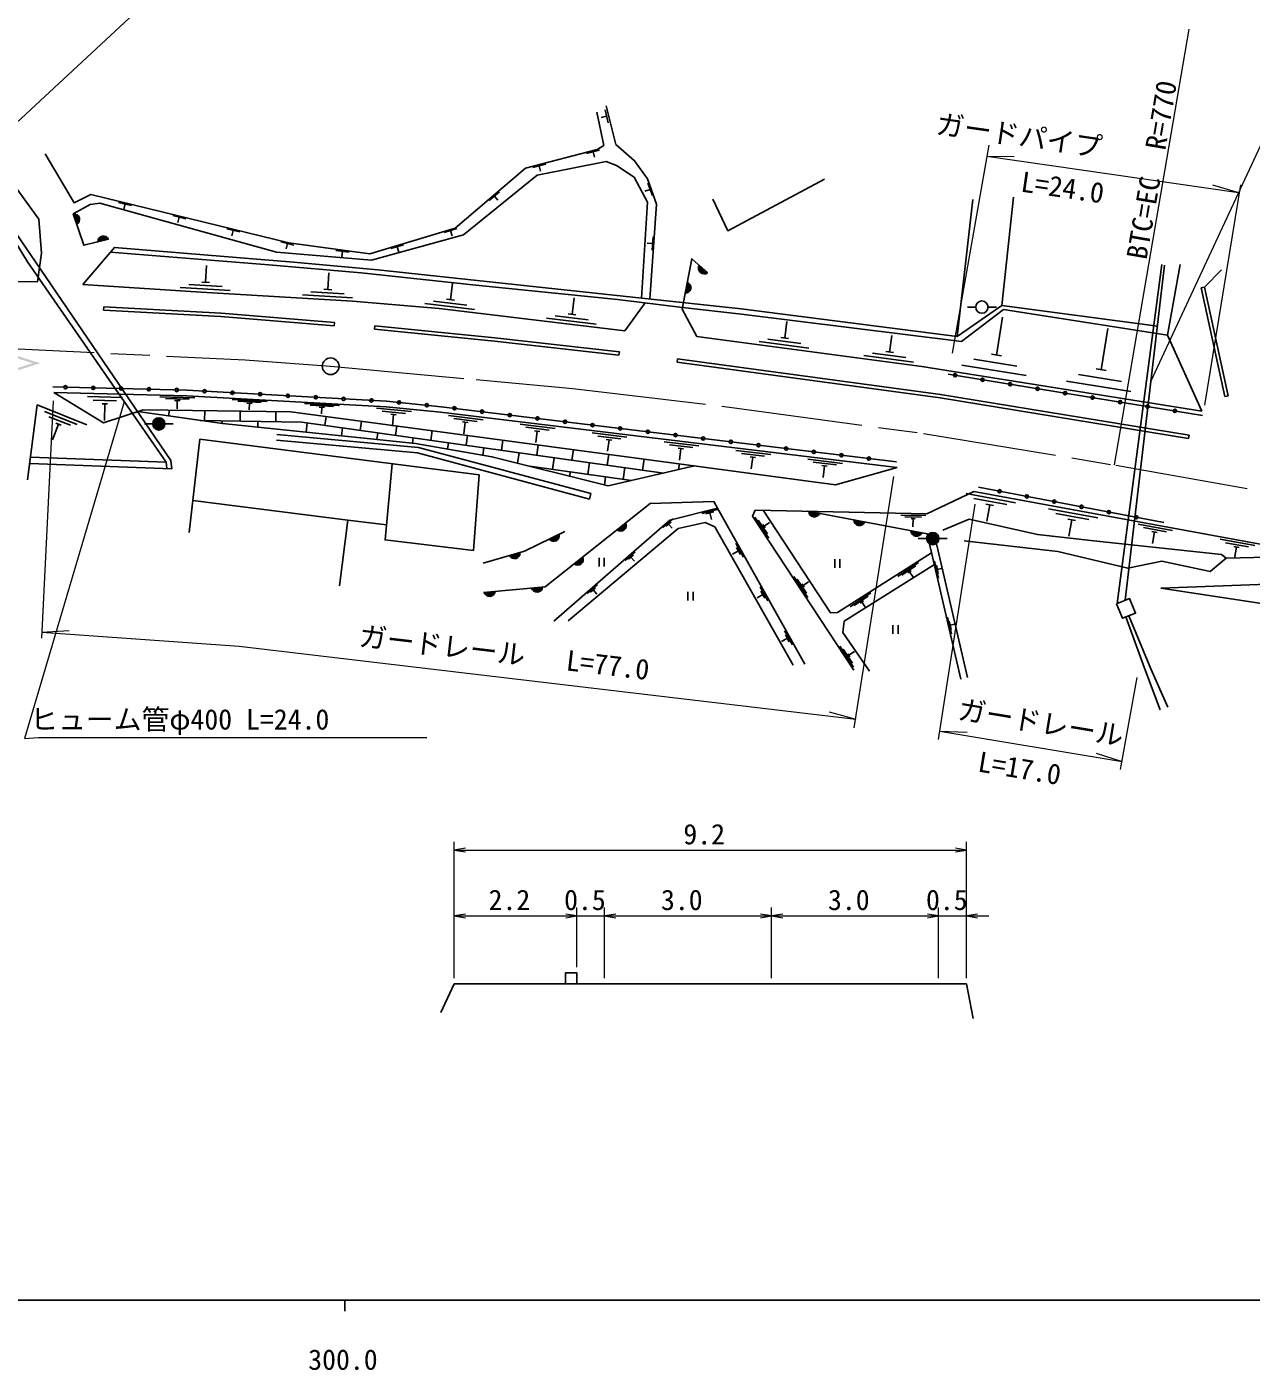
# Model space of a CAD drawing. Units: millimetres, scale not verified, with parts at other scales. Extents: x 40000 to 680000, y 20000 to 380000.
# Drawn here: x 339458 to 449407, y 198715 to 319368 of the extents above; entities that cross this region are included whole.
import ezdxf
from ezdxf.enums import TextEntityAlignment as Align

# ---------------------------------------------------------------- set-up
doc = ezdxf.new("R2010")
doc.units = ezdxf.units.MM
doc.header["$LTSCALE"] = 1000
doc.linetypes.add('CHAIN', pattern=[18.5, 12, -1.5, 3.5, -1.5])
for name, color, linetype, lineweight in [('M-BGD', 7, 'Continuous', 25), ('M-BMK', 2, 'CHAIN', 13), ('M-BMK-SRVR', 3, 'Continuous', 25), ('M-STR-HTXT', 7, 'Continuous', 13), ('M-STR-STRC', 7, 'Continuous', 25), ('M-TTL-BAND', 7, 'Continuous', 25)]:
    doc.layers.add(name, color=color, linetype=linetype, lineweight=lineweight)
doc.styles.add('ＭＳ ゴシック', font='')
doc.styles.get('ＭＳ ゴシック').set_extended_font_data('MS Gothic')

# ---------------------------------------------------------------- blocks, each defined once
blk = doc.blocks.new('open_arrow')
at = {"color": 0, "linetype": 'Continuous', "lineweight": -2}
blk.add_lwpolyline([(7.5, 1.25), (0, 0), (7.5, -1.25)], dxfattribs=at)

msp = doc.modelspace()

# ---------------------------------------------------------------- hatches: boundary and pattern name
at = {"layer": 'M-BGD'}
for points in [[(343625, 302564, -0.82183), (343945, 301626)], [(345828, 300050, -0.82183), (346790, 300284)], [(400586, 297278, -0.82183), (399850, 297941)], [(398774, 296421, -0.82183), (398582, 295449)], [(351861, 283703, -1), (350761, 283703, -0.41421), (351311, 284253, -0.41421)], [(410644, 275662, -0.82183), (409670, 275846)], [(393239, 274819, -0.82183), (392464, 274202)], [(414702, 274894, -0.82183), (413729, 275078)], [(419823, 273926, -0.82183), (418850, 274110)], [(421365, 273400, -1), (420265, 273400, -0.41421), (420815, 273950, -0.41421)], [(387261, 273797, -0.82183), (386371, 273361)], [(383754, 272155, -0.82183), (382802, 271879)], [(389381, 271750, -0.82183), (388605, 271134)], [(381517, 268655, -0.82183), (380530, 268564)], [(385780, 269044, -0.82183), (384793, 268954)]]:
    msp.add_hatch(color=256, dxfattribs=at).paths.add_polyline_path(points)
at = {"layer": 'M-STR-STRC'}
h = msp.add_hatch(color=256, dxfattribs=at)
h.paths.add_polyline_path([(338150, 289958), (335650, 289158), (338150, 288358), (340650, 289158)])
h.paths.add_polyline_path([(339977, 289158), (338150, 288574), (336323, 289158), (338150, 289743)], flags=16)

# ---------------------------------------------------------------- linework, layer by layer
at = {"layer": 'M-BGD'}
for p, q in [((391526, 311334), (391040, 311213)), ((391670, 310751), (391382, 311916)), ((390891, 308300), (389730, 307997)), ((390311, 308149), (390437, 307665)), ((386053, 307041), (384891, 306739)), ((385472, 306890), (385598, 306406)), ((395632, 304209), (395229, 305339)), ((381900, 304558), (380985, 303782)), ((381442, 304170), (381766, 303789)), ((395431, 304774), (394960, 304606)), ((427007, 294353), (428072, 304076)), ((348862, 303321), (347696, 303606)), ((348279, 303464), (348160, 302978)), ((424413, 303865), (423016, 291542)), ((343625, 302564), (343945, 301626)), ((353719, 302135), (352553, 302420)), ((353136, 302277), (353017, 301792)), ((358576, 300949), (357410, 301233)), ((357993, 301091), (357875, 300605)), ((378082, 301248), (376934, 300900)), ((377508, 301074), (377653, 300596)), ((395624, 299309), (395709, 300506)), ((345828, 300050), (346790, 300284)), ((363433, 299762), (362268, 300047)), ((362850, 299905), (362732, 299419)), ((368407, 299133), (367218, 299295)), ((373297, 299799), (372149, 299451)), ((372723, 299625), (372868, 299146)), ((395666, 299908), (395168, 299943)), ((367812, 299214), (367745, 298719)), ((437384, 267581), (441373, 298026)), ((441883, 291668), (443029, 298038)), ((355508, 296427), (355597, 297924)), ((366489, 295773), (366578, 297270)), ((400586, 297278), (399850, 297941)), ((438080, 267860), (441637, 297964)), ((445214, 295989), (446751, 297548)), ((353226, 295961), (357718, 295694)), ((353993, 296216), (356988, 296038)), ((355159, 296447), (355858, 296406)), ((366139, 295794), (366838, 295752)), ((377504, 294859), (377684, 296348)), ((398774, 296421), (398582, 295449)), ((444921, 295925), (445214, 295989)), ((444921, 295925), (447050, 286166)), ((445214, 295989), (447343, 286230)), ((364207, 295308), (368699, 295040)), ((364973, 295562), (367968, 295384)), ((375199, 294533), (379666, 293993)), ((375979, 294741), (378957, 294381)), ((377157, 294901), (377852, 294817)), ((388425, 293538), (388605, 295027)), ((394976, 294567), (393162, 292058)), ((346366, 294232), (346350, 293932)), ((386119, 293212), (390586, 292672)), ((386900, 293420), (389878, 293060)), ((388077, 293580), (388772, 293496)), ((424684, 294198), (423934, 294198)), ((425784, 294198), (426534, 294198)), ((426535, 289886), (427079, 293293)), ((367093, 292820), (367068, 292521)), ((370676, 292205), (370706, 292503)), ((407520, 291414), (407719, 292901)), ((435945, 288567), (436536, 292270)), ((405210, 291118), (409671, 290521)), ((405993, 291316), (408967, 290918)), ((407173, 291460), (407867, 291368)), ((416936, 290155), (417135, 291641)), ((392636, 289886), (392670, 290185)), ((414626, 289858), (419087, 289262)), ((415410, 290056), (418383, 289658)), ((416589, 290201), (417283, 290108)), ((426086, 289958), (426985, 289815)), ((397905, 289558), (397864, 289261)), ((423430, 288984), (429207, 288063)), ((424501, 289512), (428352, 288898)), ((435496, 288639), (436395, 288496)), ((422200, 288172), (445035, 284466)), ((432820, 287547), (438597, 286625)), ((433901, 288134), (437753, 287519)), ((348048, 286074), (344899, 286154)), ((354550, 286060), (351401, 286139)), ((354021, 285923), (351922, 285976)), ((447050, 286166), (447343, 286230)), ((343982, 283666), (341050, 284818)), ((347516, 285788), (345416, 285841)), ((346703, 285508), (346213, 285520)), ((346458, 285514), (346420, 284015)), ((352227, 284946), (352217, 284419)), ((353213, 285793), (352723, 285806)), ((352968, 285800), (352949, 285050)), ((355426, 284904), (355411, 284010)), ((361036, 285712), (357891, 285884)), ((360506, 285621), (358409, 285736)), ((358626, 284863), (358610, 283954)), ((359695, 285545), (359206, 285572)), ((359451, 285558), (359418, 284959)), ((361826, 284821), (361810, 283898)), ((367527, 285356), (364381, 285528)), ((366996, 285265), (364899, 285380)), ((366185, 285189), (365696, 285216)), ((365941, 285202), (365908, 284603)), ((373994, 284806), (370860, 285121)), ((373451, 284650), (371361, 284860)), ((343384, 283579), (341429, 284346)), ((342297, 283683), (341748, 282287)), ((342525, 283594), (342069, 283773)), ((350761, 283703), (350011, 283703)), ((351861, 283703), (352611, 283703)), ((364149, 283858), (355013, 284017)), ((357011, 283982), (357006, 283730)), ((360210, 283926), (360201, 283402)), ((396635, 279292), (364149, 283858)), ((364644, 283788), (364528, 282959)), ((366343, 284378), (366229, 283565)), ((369515, 283953), (369398, 283120)), ((372629, 284521), (372141, 284570)), ((372385, 284546), (372280, 283501)), ((380449, 284077), (377322, 284456)), ((379902, 283932), (377817, 284185)), ((379078, 283820), (378591, 283879)), ((378835, 283850), (378708, 282807)), ((386901, 283294), (383774, 283674)), ((367813, 283343), (367713, 282633)), ((370982, 282897), (370899, 282306)), ((372686, 283527), (372566, 282675)), ((374151, 282452), (374085, 281980)), ((375858, 283101), (375735, 282229)), ((379030, 282676), (378904, 281784)), ((386355, 283149), (384270, 283402)), ((385530, 283038), (385044, 283097)), ((385287, 283067), (385161, 282025)), ((393354, 282512), (390227, 282891)), ((392808, 282366), (390723, 282619)), ((443785, 282384), (443833, 282680)), ((377320, 282007), (377242, 281451)), ((380489, 281561), (380396, 280904)), ((382201, 282250), (382073, 281338)), ((385373, 281824), (385242, 280893)), ((388544, 281399), (388411, 280448)), ((391983, 282255), (391497, 282314)), ((391740, 282284), (391613, 281242)), ((399807, 281729), (396680, 282108)), ((399260, 281584), (397176, 281836)), ((398436, 281472), (397949, 281531)), ((398193, 281502), (398066, 280459)), ((406259, 280946), (403132, 281325)), ((339709, 280147), (352484, 279680)), ((339782, 280706), (351957, 280268)), ((383657, 281116), (383526, 280180)), ((386826, 280670), (386678, 279614)), ((389995, 280225), (389847, 279169)), ((391716, 280973), (391580, 280002)), ((394888, 280547), (394748, 279557)), ((398059, 280122), (397987, 279608)), ((405713, 280801), (403628, 281054)), ((404889, 280689), (404402, 280748)), ((404645, 280719), (404519, 279676)), ((412712, 280163), (409585, 280543)), ((412166, 280018), (410081, 280271)), ((411341, 279906), (410855, 279965)), ((411098, 279936), (410972, 278894)), ((393756, 278619), (384626, 279902)), ((385093, 279837), (385086, 279786)), ((388262, 279391), (388207, 279000)), ((391431, 278946), (391328, 278213)), ((393164, 279780), (393016, 278723)), ((396333, 279334), (396316, 279217)), ((424924, 278015), (441553, 274860)), ((368278, 275073), (354365, 276839)), ((389975, 276960), (390104, 277443)), ((428248, 276628), (423822, 277442)), ((427456, 276469), (424506, 277011)), ((426271, 276382), (425583, 276508)), ((425927, 276445), (425656, 274970)), ((397483, 275174), (396578, 274386)), ((401465, 276005), (400068, 275657)), ((401145, 275801), (400446, 275628)), ((400795, 275714), (400940, 275132)), ((404843, 275321), (406079, 273441)), ((420964, 273710), (409594, 275861)), ((410644, 275662), (409670, 275846)), ((420189, 275470), (417939, 275521)), ((419810, 275328), (418311, 275363)), ((419232, 275192), (418882, 275199)), ((419057, 275196), (419040, 274446)), ((435625, 275272), (431199, 276086)), ((434833, 275113), (431882, 275655)), ((433647, 275025), (432959, 275152)), ((433303, 275089), (433032, 273613)), ((393239, 274819), (392464, 274202)), ((397322, 274901), (396870, 274507)), ((397096, 274704), (397424, 274327)), ((405149, 275073), (405974, 273820)), ((405566, 274659), (405758, 274366)), ((405662, 274512), (406163, 274842)), ((414702, 274894), (413729, 275078)), ((419823, 273926), (418850, 274110)), ((442353, 274126), (439255, 274696)), ((441799, 274015), (439734, 274395)), ((440969, 273954), (440487, 274042)), ((440728, 273998), (440538, 272965)), ((387261, 273797), (386371, 273361)), ((403820, 271731), (403117, 272988)), ((420265, 273400), (419515, 273400)), ((423348, 260778), (420320, 273832)), ((423933, 260914), (420964, 273710)), ((421365, 273400), (422115, 273400)), ((449730, 272770), (446632, 273340)), ((449175, 272659), (447110, 273038)), ((448346, 272598), (447864, 272686)), ((383754, 272155), (382802, 271879)), ((389381, 271750), (388605, 271134)), ((390851, 271691), (390851, 270908)), ((391318, 271691), (391318, 270908)), ((394088, 272220), (393183, 271432)), ((393928, 271947), (393475, 271554)), ((393701, 271750), (394029, 271373)), ((403364, 272301), (402840, 272008)), ((403539, 271987), (403188, 272615)), ((412014, 271557), (412014, 270775)), ((412481, 271557), (412481, 270775)), ((448105, 272642), (447915, 271609)), ((419531, 271256), (417665, 269998)), ((419287, 270947), (418043, 270108)), ((418877, 270526), (418587, 270330)), ((418732, 270428), (419068, 269930)), ((420970, 271381), (421323, 269862)), ((421137, 271019), (421313, 270260)), ((421225, 270640), (421614, 270730)), ((390693, 269266), (389788, 268478)), ((406016, 267804), (405313, 269061)), ((408346, 269994), (409582, 268114)), ((408652, 269747), (409477, 268494)), ((409069, 269332), (409261, 269040)), ((409165, 269186), (409666, 269516)), ((381517, 268655), (380530, 268564)), ((385780, 269044), (384793, 268954)), ((390533, 268994), (390080, 268600)), ((390306, 268797), (390635, 268419)), ((398826, 268635), (398826, 267853)), ((399292, 268635), (399292, 267853)), ((405560, 268374), (405036, 268081)), ((405736, 268059), (405384, 268688)), ((415252, 268544), (413387, 267286)), ((415008, 268235), (413765, 267396)), ((414599, 267814), (414309, 267618)), ((414454, 267716), (414789, 267218)), ((417242, 265624), (417242, 264841)), ((417709, 265624), (417709, 264841)), ((422135, 266360), (422488, 264841)), ((422302, 265998), (422478, 265239)), ((422390, 265619), (422779, 265709)), ((407756, 264446), (407233, 264153)), ((408212, 263876), (407510, 265133)), ((407932, 264132), (407581, 264760)), ((412467, 263728), (413703, 261848)), ((412773, 263480), (413598, 262227)), ((413190, 263066), (413382, 262774)), ((413286, 262920), (413787, 263249))]:
    msp.add_line(p, q, dxfattribs=at)
for points in [[(390644, 311692), (391281, 308724), (390684, 308349), (384232, 306671), (377908, 301300), (370254, 298981), (362984, 299975), (345209, 304316), (343718, 303549), (341109, 307976)], [(391495, 312288), (392358, 308806), (394040, 307335), (395198, 305724), (396015, 303433), (395415, 294913)], [(308135, 296595), (340402, 296456), (340767, 299027), (340518, 302085), (336891, 307091)], [(335309, 306728), (338206, 302147), (338362, 300975), (352379, 280407), (352484, 279680)], [(346790, 300284), (344586, 299749), (343625, 302564), (345145, 303402), (346016, 303525), (361882, 299141), (370406, 298425), (378683, 300684), (385292, 306059), (391485, 307270), (392417, 306902), (393994, 305867), (395210, 303615), (394643, 294996)], [(335152, 305378), (339502, 298254), (351957, 280268), (352020, 279697)], [(401058, 303879), (402425, 301055), (411084, 305701)], [(344476, 296213), (347319, 299559), (355341, 298891), (363406, 298247), (370982, 297531), (403604, 294036), (423016, 291542)], [(444972, 284849), (441883, 291668), (427177, 293972), (423397, 291115), (403639, 293563), (398328, 294161), (392498, 294866), (379776, 296156), (369477, 297288), (361174, 297996), (346966, 299143)], [(400586, 297278), (399190, 298535), (398298, 294008), (399625, 291562)], [(344476, 296213), (355125, 295548), (368695, 294740), (376492, 294074), (393162, 292058)], [(346350, 293932), (356890, 293356), (367068, 292521)], [(346366, 294232), (356910, 293655), (367093, 292820)], [(423016, 291542), (427007, 294353), (440986, 292483)], [(370676, 292205), (381468, 291130), (392636, 289886)], [(370706, 292503), (381499, 291429), (392670, 290185)], [(399625, 291562), (419847, 288857), (444972, 284849)], [(397864, 289261), (421474, 286035), (443785, 282384)], [(397905, 289558), (421519, 286332), (443833, 282680)], [(417569, 280289), (376656, 285252), (371754, 285745), (353831, 286728), (341804, 287033)], [(341889, 286530), (346346, 283802), (349905, 284976), (363174, 284803), (412069, 278241), (417627, 279779)], [(417627, 279779), (376601, 284755), (371715, 285246), (353811, 286228), (341889, 286530)], [(339519, 278675), (340391, 285411), (344844, 283637)], [(399411, 279940), (391658, 278129), (381224, 280760), (374355, 281952), (357021, 283728), (349432, 284820)], [(361909, 282756), (374622, 281592), (390104, 277443)], [(354034, 273947), (354994, 282326), (380079, 279127), (379567, 272348), (371627, 273291), (372253, 280125)], [(361863, 282258), (374534, 281098), (389975, 276960)], [(455595, 271906), (424506, 277621), (420281, 275618), (404866, 275968), (404632, 275423), (413741, 261572)], [(380466, 268559), (386004, 269065), (395424, 276557), (401165, 276726), (401495, 276136)], [(409336, 262113), (401495, 276136), (397214, 275072), (386780, 265994)], [(405584, 275952), (411641, 266728), (412255, 266769), (420714, 272131)], [(455595, 271906), (455874, 271854), (447168, 271635), (446754, 271989), (435294, 273197), (430234, 273770), (424082, 275143), (421711, 274148)], [(371750, 274632), (368278, 275073), (367529, 269172)], [(380424, 271191), (384141, 272267), (387774, 274049)], [(388063, 266027), (397957, 274296), (400388, 274836), (401232, 274465), (408289, 262045)], [(423628, 273206), (432034, 272250), (438328, 270737), (441395, 271374), (445737, 270458), (447168, 271635)], [(415128, 261486), (412736, 264959), (412870, 266000), (420958, 271083)], [(545627, 259996), (541912, 269176), (540801, 269820), (518064, 268317), (490083, 268727), (481599, 268961), (474089, 269431), (462212, 270776), (455673, 269486), (441312, 268948)], [(437324, 267544), (437842, 266248), (439030, 266698), (438484, 268021), (437319, 267555)], [(441312, 268948), (456446, 266650), (467071, 266186), (489356, 265369)], [(441224, 258027), (439831, 261765), (438166, 266371)], [(441939, 258257), (440406, 261707), (438436, 266473)], [(424436, 230299), (423844, 233409), (377844, 233409), (376627, 230829)]]:
    msp.add_lwpolyline(points, dxfattribs=at)
msp.add_lwpolyline([(387844, 233409), (388844, 233409), (388844, 234409), (387844, 234409)], close=True, dxfattribs=at)
for centre, radius in [((425234, 294198), 550), ((342924, 287004), 150), ((422825, 288070), 150), ((425293, 287670), 150), ((427761, 287269), 150), ((345423, 286941), 150), ((347922, 286878), 150), ((350422, 286814), 150), ((352921, 286751), 150), ((355418, 286641), 150), ((357914, 286504), 150), ((360411, 286367), 150), ((362907, 286230), 150), ((365403, 286093), 150), ((367899, 285956), 150), ((370396, 285819), 150), ((430228, 286869), 150), ((432696, 286468), 150), ((435164, 286068), 150), ((372888, 285631), 150), ((375375, 285381), 150), ((377860, 285106), 150), ((380342, 284805), 150), ((437632, 285667), 150), ((440099, 285267), 150), ((442567, 284866), 150), ((351311, 283703), 550), ((382824, 284504), 150), ((385306, 284203), 150), ((387787, 283902), 150), ((390269, 283601), 150), ((392751, 283300), 150), ((395233, 282999), 150), ((397715, 282698), 150), ((400196, 282397), 150), ((402678, 282096), 150), ((405160, 281795), 150), ((407642, 281494), 150), ((410124, 281192), 150), ((412605, 280891), 150), ((415087, 280590), 150), ((426816, 277656), 150), ((429272, 277190), 150), ((431728, 276724), 150), ((434184, 276258), 150), ((436641, 275792), 150), ((439097, 275326), 150), ((420815, 273400), 550)]:
    msp.add_circle(centre, radius, dxfattribs=at)
for centre, start, end in [((343692, 302064), 300.0233, 97.68149), ((346332, 300072), 24.80076, 182.45895), ((400283, 297682), 149.14675, 306.80494), ((398582, 295954), 270.02233, 67.68052), ((410175, 275850), 180.4586, 338.11679), ((392791, 274587), 229.66553, 27.32372), ((414234, 275083), 180.4586, 338.11679), ((419355, 274114), 180.4586, 338.11679), ((386773, 273667), 217.29812, 14.95631), ((383251, 272111), 207.31353, 4.97172), ((388932, 271519), 229.66553, 27.32372), ((381015, 268707), 196.39411, 354.0523), ((385277, 269097), 196.39411, 354.0523)]:
    msp.add_arc(centre, 505, start, end, dxfattribs=at)
at = {"layer": 'M-BMK'}
msp.add_lwpolyline([(66638, 289467), (103896, 290928), (133426, 291352), (166855, 291265), (267153, 291129), (313751, 291057), (333527, 290698), (359052, 289448), (366740, 288881), (379818, 287686), (388476, 286879), (402562, 285220), (419992, 282842), (437248, 279994), (453888, 277041)], dxfattribs=at)
at = {"layer": 'M-BMK-SRVR'}
msp.add_circle((366740, 288881), 750, dxfattribs=at)
at = {"layer": 'M-STR-HTXT'}
for p, q in [((440404, 287526), (457013, 323258)), ((324223, 297589), (349078, 320528)), ((443813, 319164), (437098, 280018)), ((425850, 308729), (422558, 290061)), ((425677, 307749), (448283, 304477)), ((425677, 307749), (428132, 307729)), ((445258, 285392), (448477, 305183)), ((445929, 305173), (448283, 304477)), ((348208, 285682), (339251, 255441)), ((341805, 285791), (340785, 264452)), ((413765, 256395), (417329, 278993)), ((421343, 255345), (424632, 276507)), ((340810, 264986), (343260, 265144)), ((437684, 252655), (439176, 260914)), ((411520, 257833), (413892, 257199)), ((421460, 256099), (437816, 253385)), ((421460, 256099), (423914, 256028)), ((339251, 255441), (340490, 255541)), ((340490, 255541), (375364, 255541)), ((435477, 254130), (437816, 253385)), ((377844, 240018), (377844, 246172)), ((423844, 240018), (423844, 246172)), ((377844, 245422), (423844, 245422)), ((377844, 233909), (377844, 240267)), ((388844, 234909), (388844, 240267)), ((391344, 233909), (391344, 240267)), ((406344, 233909), (406344, 240267)), ((421344, 233909), (421344, 240267)), ((423844, 233909), (423844, 240267)), ((377844, 239517), (388844, 239517)), ((386844, 239517), (393344, 239517)), ((391344, 239517), (406344, 239517)), ((406344, 239517), (421344, 239517)), ((419344, 239517), (425844, 239517))]:
    msp.add_line(p, q, dxfattribs=at)
msp.add_lwpolyline([(340810, 264986), (358537, 263728), (413892, 257199)], dxfattribs=at)
at = {"layer": 'M-TTL-BAND'}
for p, q in [((40000, 205000), (579000, 205000)), ((368000, 205000), (368000, 204000))]:
    msp.add_line(p, q, dxfattribs=at)

# ---------------------------------------------------------------- block references
at = {"layer": 'M-STR-HTXT', "xscale": 133, "yscale": 133}
for p in [(377844, 245422), (377844, 239517), (391344, 239517), (391344, 239517), (406344, 239517), (423844, 239517)]:
    msp.add_blockref('open_arrow', p, dxfattribs=at)
at = {"layer": 'M-STR-HTXT', "xscale": 133, "yscale": 133, "rotation": 180}
for p in [(423844, 245422), (388844, 239517), (388844, 239517), (406344, 239517), (421344, 239517), (421344, 239517)]:
    msp.add_blockref('open_arrow', p, dxfattribs=at)

# ---------------------------------------------------------------- texts
at = {"layer": 'M-STR-HTXT', "style": 'ＭＳ ゴシック'}
for s, rotation, p in [('BTC=EC  R=770', 80.267, (441919, 306275)), ('ガードパイプ', 351.762, (428372, 308173)), ('L=24.0', 351.762, (432269, 303501)), ('ガードレール   L=77.0', 353.273, (382159, 261692)), ('ガードレール', 350.578, (430287, 255445)), ('L=17.0', 350.578, (428382, 251340))]:
    msp.add_text(s, height=1833, rotation=rotation, dxfattribs=at).set_placement(p, align=Align.BOTTOM_CENTER)
msp.add_text('ヒューム管φ400 L=24.0', height=1833, dxfattribs=at).set_placement((339755, 255702), align=Align.BOTTOM_LEFT)
for s, p in [('9.2', (400289, 246859)), ('2.2', (382795, 240955)), ('0.5', (389576, 240955)), ('3.0', (398275, 240955)), ('3.0', (413275, 240955)), ('0.5', (422076, 240955))]:
    msp.add_text(s, height=1833, dxfattribs=at).set_placement(p, align=Align.MIDDLE_CENTER)
at = {"layer": 'M-TTL-BAND', "style": 'ＭＳ ゴシック'}
msp.add_text('300.0', height=1833, dxfattribs=at).set_placement((367844, 198195), align=Align.BOTTOM_CENTER)

doc.saveas('drawing.dxf')
